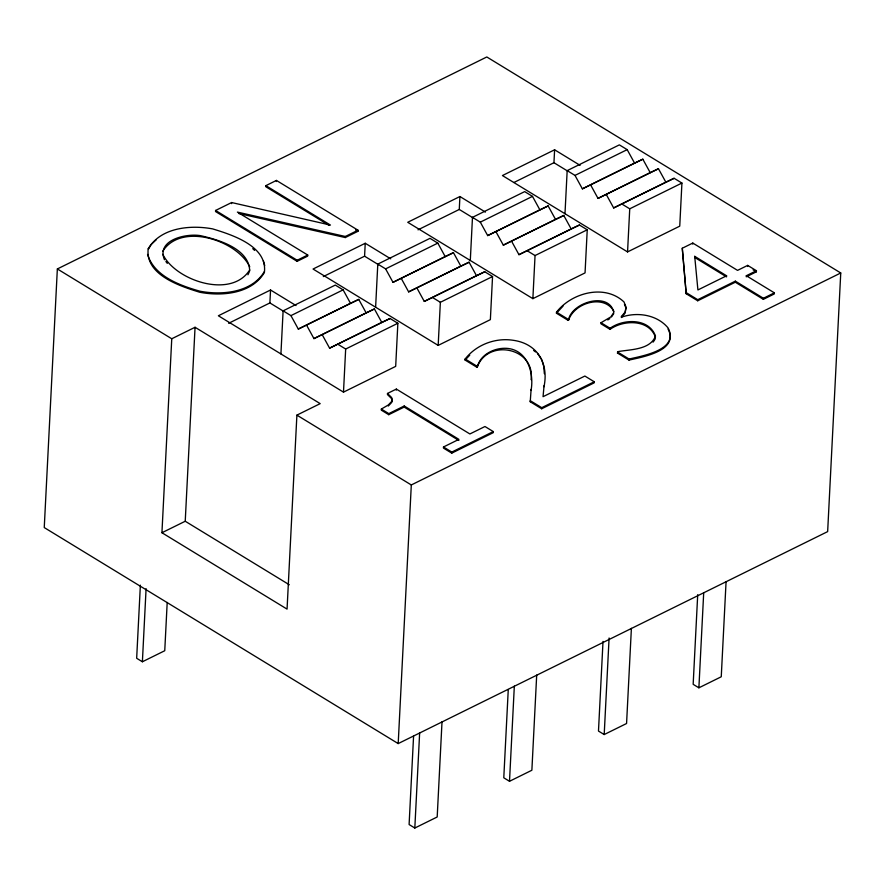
<?xml version="1.0" encoding="UTF-8"?>
<svg xmlns="http://www.w3.org/2000/svg" width="885" height="885" viewBox="0 0 885 885"><rect width="100%" height="100%" fill="white"/><g stroke="black" fill="none" stroke-linecap="round" stroke-linejoin="round"><path stroke-width="1.33" d="M531.055 390.473C534.418 371.977 526.63 347.927 504.361 348.292C493.011 348.391 480.112 355.206 477.347 366.844L476.716 367.153L465.101 360.062L465.156 358.989C476.274 344.763 495.191 337.55 512.979 340.26C537.328 343.491 548.91 363.138 544.01 386.745M249.692 270.987C249.139 248.596 218.628 239.758 200.552 235.664C186.259 233.197 156.169 239.857 164.455 259.725M57.348 268.952L44.25 527.571L398.195 743.588L827.652 531.608L840.75 272.978L486.805 56.972L57.348 268.952L171.756 338.767L195.054 327.273L320.193 403.637L296.895 415.131L287.061 609.112L161.933 532.737L171.756 338.767M140.372 585.173L136.666 658.274L142.385 661.77L164.754 650.729L167.199 602.453M142.385 661.77L146.091 588.669M161.933 532.737L185.23 521.243L195.054 327.273M329.231 225.432L265.81 186.724L265.865 185.651L330.459 225.078L231.638 202.543L215.586 210.464L215.531 211.537L297.117 261.329L307.681 256.119L307.737 255.035L237.39 212.101L345.338 236.483L358.016 230.222L357.96 231.295L345.283 237.556L238.662 213.484M231.582 203.616L231.638 202.543M228.629 323.302L269.892 302.935L270.544 290.003L296.033 305.557M276.374 181.513L276.43 180.429L358.016 230.222M280.921 353.956L283.111 310.845L335.293 285.081L343.115 289.86L350.504 303.301L358.757 299.407L366.147 312.848L374.399 308.953L381.778 322.394L390.042 318.5L397.863 323.268L395.683 366.379L343.491 392.132L218.363 315.768L270.544 290.003M297.117 261.329L297.172 260.256L307.737 255.035M345.283 237.556L345.338 236.483M343.491 392.132L345.67 349.033L397.863 323.268M323.313 276.574L364.576 256.196L365.24 243.264L390.727 258.829M375.616 307.217L377.795 264.106L429.988 238.342L437.809 243.121L445.188 256.561L453.452 252.667L460.831 266.108L469.094 262.214L476.473 275.655L484.737 271.761L492.547 276.529L490.367 319.64L438.175 345.393L313.047 269.029L365.24 243.264M391.845 401.248L388.349 404.954L381.346 409.069L381.291 410.142L388.747 414.689L404.168 407.078L458.861 440.453M381.346 409.069L388.803 413.616L404.224 405.994L458.906 439.369L443.485 446.98L443.429 448.064L451.759 453.142L493.233 432.676L493.288 431.592L484.969 426.515L469.88 433.96L396.347 389.079L387.497 393.449L387.442 394.533L391.59 398.626L392.188 400.529M388.747 414.689L388.803 413.616M396.292 390.163L396.347 389.079M404.168 407.078L404.224 405.994M398.195 743.588L411.304 484.958L840.75 272.978M413.572 736.265L409.102 824.543L414.822 828.028L437.19 816.988L442.013 721.817M438.175 345.393L440.365 302.294L492.547 276.529M414.822 828.028L419.645 732.857M417.997 229.834L459.271 209.457L459.923 196.525L485.411 212.09M451.759 453.142L451.815 452.069L493.288 431.592M470.3 260.478L472.479 217.367L524.672 191.614L532.493 196.382L539.872 209.833L548.136 205.928L555.514 219.369L563.778 215.475L571.157 228.916L579.421 225.022L587.242 229.79L585.051 272.901L532.87 298.654L407.731 222.29L459.923 196.525M476.716 367.153L477.402 365.77M508.267 689.526L503.786 777.804L509.506 781.289L531.874 770.249L536.697 675.078M532.87 298.654L535.049 255.555L587.242 229.79M509.506 781.289L514.329 686.118M530.237 401.768L530.292 400.695L541.742 407.686L594.244 381.767L594.189 382.84L541.686 408.759L530.237 401.768L531.111 389.4M513.908 182.498L553.955 162.718L554.607 149.786L580.106 165.351M541.686 408.759L541.742 407.686M613.913 311.376C604.123 293.831 574.398 302.758 568.69 319.95L568.004 320.281L556.444 313.224L556.499 312.151C571.566 292.725 604.743 283.709 624.002 301.962L626.038 307.04L625.12 312.084L621.425 316.454L621.37 317.527L625.064 313.168L625.983 308.113L624.456 304.307M564.984 213.739L567.174 170.628L619.356 144.875L627.177 149.642L634.567 163.094L642.82 159.189L650.209 172.63L658.462 168.736L665.852 182.177L674.105 178.283L681.926 183.051L679.746 226.162L627.553 251.915L502.426 175.551L554.607 149.786M568.004 320.281L568.745 318.865C573.192 301.796 609.522 291.442 613.803 312.527L610.882 316.874L601.003 322.726L600.948 323.799L610.042 329.353C623.527 319.662 649.004 319.109 655.431 337.13L654.878 339.696M568.69 319.95L568.745 318.865M610.042 329.353L610.097 328.269C623.582 318.589 649.059 318.025 655.486 336.046C650.32 349.94 630.452 349.376 618.294 351.566L617.442 353.038L629.003 360.095C642.444 357.009 679.547 350.781 668.02 329.01M603.017 641.404L598.481 731.065L604.201 734.55L626.569 723.51L631.392 628.339M627.553 251.915L629.733 208.816L681.926 183.051M604.201 734.55L609.09 637.996M629.003 360.095L629.058 359.022L617.498 351.964M682.28 248.243L686.196 293.754L697.712 300.778L735.302 282.215L763.357 299.34L774.32 293.931L774.375 292.846L746.32 275.733L746.265 276.806L756.376 271.817L756.432 270.733L747.67 265.389L737.559 270.379L692.789 243.054L682.28 248.243L686.196 293.754M692.734 244.138L692.789 243.054M694.703 256.329L694.648 257.413L726.53 276.872L726.585 275.788L694.703 256.329L697.911 289.948L726.585 275.788M697.712 300.778L697.756 299.694L735.358 281.142L763.412 298.267L774.375 292.846M697.712 594.665L693.165 684.326L698.885 687.811L721.253 676.771L726.076 581.6M698.885 687.811L703.708 592.64M735.302 282.215L735.358 281.142M747.615 266.462L747.67 265.389M763.357 299.34L763.412 298.267M544.065 385.672L543.047 396.69L584.874 376.048L594.244 381.767M477.347 366.844C488.011 338.258 535.325 347.694 531.077 379.643M162.785 251.207C181.37 221.936 237.103 240.344 249.758 266.839M249.736 269.914C231.295 299.296 175.551 280.711 162.796 254.305M247.944 274.781L249.249 271.938M148.724 248.829L151.092 244.592L156.324 239.669M264.438 271.474C251.805 292.725 222.08 295.435 199.877 291.187C179.755 285.435 154.322 276.33 147.541 254.393M611.557 316.863L613.747 313.611M653.064 342.141L654.269 340.504M556.444 313.224L563.048 306.122M388.294 406.027L391.801 402.332L392.232 399.456L391.646 397.553L387.497 393.449M465.101 360.062L469.769 355.151M607.774 319.95L609.809 318.622M265.865 185.651L276.43 180.429M283.111 310.845L290.933 315.624L343.115 289.86M377.795 264.106L385.617 268.885L437.809 243.121M472.479 217.367L480.301 222.146L532.493 196.382M567.174 170.628L574.996 175.407L627.177 149.642M290.933 315.624L298.311 329.065L350.504 303.301M385.617 268.885L392.995 282.326L445.188 256.561M480.301 222.146L487.69 235.587L539.872 209.833M574.996 175.407L582.374 188.848L634.567 163.094M298.311 329.065L358.757 299.407M392.995 282.326L453.452 252.667M487.69 235.587L548.136 205.928M582.374 188.848L642.82 159.189M306.575 325.16L313.954 338.612L366.147 312.848M401.259 278.432L408.638 291.873L460.831 266.108M495.943 231.693L503.322 245.134L555.514 219.369M590.638 184.954L598.017 198.395L650.209 172.63M313.954 338.612L374.399 308.953M408.638 291.873L469.094 262.214M503.322 245.134L563.778 215.475M598.017 198.395L658.462 168.736M322.206 334.707L329.596 348.159L381.778 322.394M416.901 287.968L424.28 301.42L476.473 275.655M511.585 241.229L518.964 254.681L571.157 228.916M606.28 194.501L613.659 207.942L665.852 182.177M329.596 348.159L390.042 318.5M424.28 301.42L484.737 271.761M518.964 254.681L579.421 225.022M613.659 207.942L674.105 178.283M746.32 275.733L756.432 270.733M617.442 353.038L618.239 352.639M629.058 359.022C642.499 355.936 679.603 349.697 668.075 327.926C657.179 314.817 637.842 311.785 622.188 316.918L621.425 316.454M753.091 269.803L756.376 271.817M621.912 204.037L629.733 208.816M553.955 162.718L567.86 171.203M686.251 292.681L697.756 299.694M527.228 250.776L535.049 255.555M459.271 209.457L473.176 217.942M601.003 322.726L610.097 328.269M556.499 312.151L568.059 319.208M355.626 229.879L357.96 231.295M432.544 297.515L440.365 302.294M364.576 256.196L378.481 264.681M465.156 358.989L476.772 366.08M215.586 210.464L297.172 260.256M337.849 344.254L345.67 349.033M269.892 302.935L283.797 311.42M443.485 446.98L451.815 452.069M296.895 415.131L411.304 484.958M185.23 521.243L289.318 584.764M533.655 350.449L535.569 351.942M252.734 248.663L254.592 250.411M165.893 261.562L167.32 263.398M537.472 353.436L541.753 359.609M542.085 360.748L543.744 366.434M263.387 260.876L264.737 265.577M543.844 367.651L544.363 373.747M148.182 248.807C145.217 275.003 179.998 286.154 199.822 292.271C222.024 296.508 251.749 293.809 264.383 272.547C267.724 246.196 232.501 234.968 212.654 228.894C190.474 224.757 160.65 227.434 148.182 248.807"/></g></svg>
